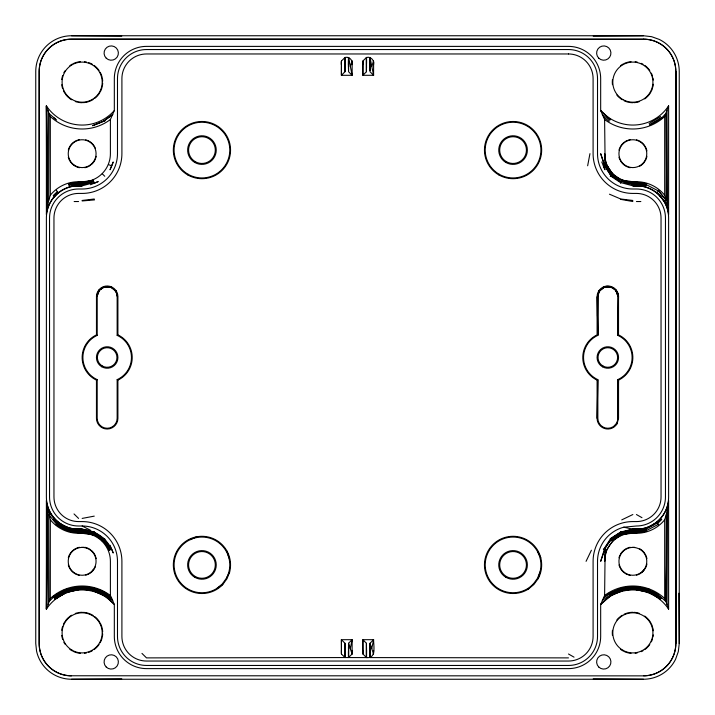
<?xml version="1.0" encoding="UTF-8"?>
<svg xmlns="http://www.w3.org/2000/svg" width="715" height="715" viewBox="0 0 715 715"><rect width="100%" height="100%" fill="white"/><g stroke="black" fill="none" stroke-linecap="round" stroke-linejoin="round"><path stroke-width="1.07" d="M96.454 380.121L96.454 418.293A10.725 10.725 0 0 0 107.179 429.018A10.725 10.725 0 0 0 117.903 418.293L117.903 380.121A25.034 25.034 0 0 0 117.903 334.879L117.903 296.895A10.725 10.725 0 0 0 107.643 285.991A10.725 10.725 0 0 0 96.471 295.965L96.462 334.879A25.034 25.034 0 0 0 96.454 380.121L97.204 379.638A24.283 24.283 0 0 1 97.213 335.353L97.222 295.992A9.983 9.983 0 0 1 107.625 286.742A9.983 9.983 0 0 1 117.153 296.895L117.153 335.362A24.283 24.283 0 0 1 117.153 379.638L117.153 418.293A9.983 9.983 0 0 1 107.179 428.267A9.983 9.983 0 0 1 97.195 418.293L97.204 379.638M617.117 423.655A10.725 10.725 0 0 1 597.097 418.293L597.097 380.121A25.034 25.034 0 0 1 597.097 334.879L597.097 296.895A10.725 10.725 0 0 1 607.357 285.991A10.725 10.725 0 0 1 618.529 295.965L618.529 334.879A25.034 25.034 0 0 1 618.547 380.121L618.547 418.293L617.117 423.655L614.882 425.345M597.847 296.895L597.847 335.362A24.283 24.283 0 0 0 597.847 379.638L597.847 418.293A9.983 9.983 0 0 0 607.822 428.267A9.983 9.983 0 0 0 617.805 418.293L618.547 380.121L617.796 379.638A24.283 24.283 0 0 0 617.787 335.353L617.778 295.992A9.974 9.974 0 0 0 607.375 286.742A9.974 9.974 0 0 0 597.847 296.895L597.847 335.362L597.097 296.895M643.589 675.764A32.175 32.175 0 0 0 675.773 643.589L675.863 71.411A32.273 32.273 0 0 0 643.589 39.137M344.97 71.741L345.005 57.45C349.17 56.235 353.21 60.4 352.138 64.573L352.138 75.298L341.404 75.298L341.457 60.998L345.005 57.45L344.97 71.741L341.404 75.298L341.457 60.998L341.404 64.573L341.43 61.696M345.104 63.483L345.104 57.549M352.093 654.002L350.287 648.621L352.138 639.693L348.58 643.259L348.536 657.55L352.093 654.002L352.138 639.693L341.404 639.693L344.97 643.259L345.005 657.55L367.519 657.586M348.518 70.544L348.536 57.45L352.138 75.298L348.58 71.741L348.437 57.549M348.437 651.517L348.437 657.451M348.473 647.093L348.536 657.55L348.58 643.259L350.287 648.621M366.42 71.741L366.464 57.45C370.629 56.235 374.669 60.4 373.596 64.573L373.596 75.298L362.863 75.298L362.907 60.998L366.464 57.45L366.42 71.741L362.863 75.298L362.907 60.998L362.863 64.573L362.88 61.696M366.554 63.483L366.563 57.549M366.482 644.456L366.464 657.55C376.644 659.033 373.507 645.198 373.596 639.693L362.863 639.693L362.907 654.002L366.464 657.55L366.42 643.259L362.863 639.693L362.907 654.002M369.968 70.544L369.995 57.45L373.596 75.298L370.03 71.741L369.896 57.549M373.543 654.002L371.746 648.621L373.596 639.693L370.03 643.259L369.896 657.451M618.207 379.906L618.171 398.97L618.001 379.772M47.959 604.398L47.485 509.411L46.386 609.135L46.707 504.343L50.318 519.778L50.318 598.482L46.386 609.135A42.918 42.918 0 0 1 114.329 604.47L114.329 636.43A32.184 32.184 0 0 0 146.512 668.614L568.488 668.614A32.184 32.184 0 0 0 600.672 636.43L600.672 604.47L604.604 595.488L605.14 549.853M47.959 110.602L47.485 205.589L46.386 105.865L46.707 210.657L48.691 200.406L49.076 113.56L46.386 105.865A42.909 42.909 0 0 0 114.329 110.53L114.329 78.57A32.184 32.184 0 0 1 146.512 46.386L568.488 46.386A32.184 32.184 0 0 1 600.672 78.57L600.672 110.53L604.604 119.512L605.14 165.147M348.482 69.149L348.536 57.45L348.446 65.154M610.583 595.917L600.672 604.47A42.918 42.918 0 0 1 668.614 609.135L665.915 601.44L666.308 514.594L668.293 504.343M667.041 604.398L667.515 509.411L665.915 601.44L658.363 594.96M348.464 67.317L348.536 57.45M345.032 644.456L345.005 657.55L341.457 654.002L341.404 639.693L341.457 654.002M366.536 647.683L366.464 657.55L366.42 643.259M597.472 316.128L597.642 296.895L599.483 291.005L604.291 287.108M352.102 653.921L352.138 650.427M373.552 653.921L373.596 650.427M345.077 647.683L345.005 657.55L344.97 643.259M369.905 65.154L369.995 57.45M597.097 418.293L597.847 379.638L597.097 380.121M666.308 514.594L664.682 519.778A36.313 36.313 0 0 1 632.65 533.086A28.251 28.251 0 0 0 604.604 561.338L605.542 550.023L603.326 549.102M679.25 643.491L678.312 651.615L675.559 659.31A35.759 35.759 0 0 1 643.491 679.25L71.509 679.25A35.759 35.759 0 0 1 36.554 651.034L35.75 643.491L35.75 71.509A35.759 35.759 0 0 1 71.509 35.75L643.491 35.75L651.615 36.688L659.31 39.441A35.759 35.759 0 0 1 679.25 71.509L679.25 643.491L678.893 593.218M604.604 561.338L606.15 550.273M587.65 165.782L589.947 153.662M618.529 334.879L617.787 335.353L618.529 295.965C617.706 289.62 610.833 284.642 604.202 286.876L599.483 291.005M610.476 286.956L610.601 286.474M538.127 578.694A28.609 28.609 0 0 0 517.24 536.607A28.609 28.609 0 0 0 485.074 570.856A28.609 28.609 0 0 0 528.385 589.062L533.908 584.495L538.127 578.694L540.04 571.839A27.858 27.858 0 0 0 510.152 537.206A27.858 27.858 0 0 0 488.113 577.291A27.858 27.858 0 0 0 533.363 583.976L537.474 578.328L540.04 571.839M645.511 186.695L646.467 183.389M68.533 531.611L69.489 528.305M48.691 200.406L50.318 195.222L50.318 116.518L49.076 113.56L56.637 120.04M610.36 119.459L600.672 110.53A42.909 42.909 0 0 0 668.614 105.865L664.682 116.518L664.682 195.222L668.293 210.657M350.287 66.379L352.093 60.998M371.746 66.379L373.543 60.998M604.738 549.683L600.672 561.338L604.327 549.522L611.021 539.503L621.121 533.015L620.62 531.799M110.843 286.76L110.673 287.224L104.497 286.84L99.269 290.219L96.471 295.965M99.269 290.219C94.782 302.025 96.909 293.811 99.367 290.299L97.222 295.992M649.014 591.689L660.785 598.285L649.095 591.484L635.85 589.169L622.524 590.081L610.02 594.978L602.289 600.475M222.794 584.495A28.609 28.609 0 0 1 176.319 577.631A28.609 28.609 0 0 1 198.949 536.456A28.609 28.609 0 0 1 229.649 572.027L227.013 578.694L222.794 584.495L216.868 588.436A27.858 27.858 0 0 1 174.701 570.704A27.858 27.858 0 0 1 206.018 537.358A27.858 27.858 0 0 1 226.351 578.328L222.249 583.985L216.868 588.436M111.674 165.898L113.229 161.992L110.021 169.759L111.674 165.898L108.448 164.557M114.329 110.53L110.396 119.512L110.396 153.662A28.251 28.251 0 0 1 82.35 181.914A36.313 36.313 0 0 0 50.318 195.222M621.961 179.966L620.62 183.201M94.38 531.799L93.039 535.034M586.059 561.338L591.403 550.228M226.351 578.328L229.649 572.027M603.728 549.272L610.404 538.887L620.79 532.201M604.533 549.603C611.289 532.907 630.04 530.682 645.645 528.778L646.467 531.611M605.542 550.023L606.347 550.353L612.567 541.049M91.261 572.357L93.415 569.524M641.972 572.357L644.126 569.524M69.006 529.958L57.111 523.791L56.342 524.747L68.667 531.138M69.355 528.778L57.727 523.023L58.183 522.442M656.817 192.558L657.273 191.978M657.889 191.209L658.658 190.253M622.524 590.081L635.867 588.954L648.934 591.895L660.374 598.795L648.773 592.297L635.823 589.607M52.481 198.841L58.183 192.558L57.727 191.978M661.741 117.903L665.915 113.56L666.308 200.406L658.193 190.834L646.128 184.568M528.385 589.062L533.363 583.985M102.281 541.201L104.748 538.735M610.252 176.265L612.719 173.799M53.491 195.847L57.575 191.79M657.425 523.21L661.509 519.153M53.241 195.633L57.414 191.593M53.393 597.266L49.076 601.44L48.691 514.594L56.655 524.363L68.801 530.664M657.577 523.407L661.759 519.367M615.919 290.058L618.189 295.974L615.83 290.138L610.503 286.84L604.247 286.992L599.277 290.862M622.113 588.382L609.234 593.673L603.406 597.981L609.01 593.298L622.014 587.953M103.398 121.344L112.711 114.525L103.398 121.344L105.32 120.576L92.682 125.769M115.517 291.005L110.754 286.992M99.081 290.058L104.399 286.474L104.524 286.956M611.951 540.433L621.541 534.025L621.121 533.015M612.103 540.585L621.621 534.221L646.056 530.19L632.766 530.861L620.87 532.407L632.855 529.154L645.645 528.778L645.511 528.305M99.171 290.138L104.462 286.715L110.709 287.108M117.153 335.362L117.903 334.879M610.717 539.19L620.96 532.612M612.263 540.737L621.791 534.623L632.703 531.978L646.405 531.37L621.791 534.623L621.541 534.025M649.095 123.516L660.651 116.545M54.349 598.455L65.905 591.484M54.492 598.625C68.738 587.069 89.259 585.558 105.087 594.791M54.626 598.795L66.066 591.895L79.133 588.954L92.476 590.081L79.151 589.169L66.227 592.297L54.903 599.134M54.76 598.964L66.146 592.1M55.037 599.304L66.307 592.503L79.177 589.607M649.569 124.732L661.473 117.564M649.81 125.348L661.884 118.073M93.039 587.748L78.972 586.559L65.19 589.652L53.116 596.927C68.327 585.773 89.581 583.181 105.99 593.298M53.527 597.436L65.431 590.268L78.999 586.988M53.67 597.606L65.503 590.465L79.016 587.212M649.426 526.624L656.817 522.442L657.273 523.023L645.788 529.252M52.839 596.587L65.19 589.652M53.25 597.097L65.431 590.268M646.199 530.664L658.345 524.363L658.658 524.747M621.746 519.885L632.855 514.532M190.083 539.7L196.58 536.804M601.771 161.992L604.979 169.759L603.326 165.898L606.552 164.557L612.567 173.951M108.448 550.443L111.674 549.102L113.229 553.008L110.021 545.241M90.474 184.756L98.241 181.538L94.38 183.201L93.039 179.966M609.234 593.673L609.341 593.861C623.498 585.889 641.23 585.594 655.664 592.994M610.02 594.978L622.47 589.866M610.476 595.729L622.676 590.715M609.341 593.861L622.264 589.017M622.622 590.501L610.136 595.166M92.628 125.554L104.041 121.103M65.583 590.67L79.025 587.426L92.834 588.597L79.043 587.65L65.503 590.465M65.744 591.082L79.061 587.864M65.271 589.857L78.981 586.774M82.145 518.42L94.255 516.132M621.04 532.809L632.766 530.861L621.371 533.622L632.703 531.978L621.46 533.819M82.145 525.999A35.339 35.339 0 0 1 117.483 561.338L117.483 636.43A29.029 29.029 0 0 0 146.512 665.459L568.488 665.459A29.029 29.029 0 0 0 597.517 636.43L597.517 561.338A35.339 35.339 0 0 1 623.712 527.205L636.43 525.999A29.029 29.029 0 0 0 665.459 496.97L665.459 218.039A29.029 29.029 0 0 0 636.43 189.001L632.855 189.001A35.339 35.339 0 0 1 597.517 153.662L597.517 78.57A29.029 29.029 0 0 0 568.488 49.541L146.512 49.541A29.029 29.029 0 0 0 117.483 78.57L117.483 153.662A35.339 35.339 0 0 1 82.145 189.001L78.57 189.001A29.029 29.029 0 0 0 49.541 218.039L49.541 496.97A29.029 29.029 0 0 0 78.57 525.999L82.145 525.999L90.474 530.244M82.145 200.468L94.291 198.993M82.145 200.96L94.532 199.896M622.372 589.446L635.912 588.302L649.256 591.082L661.062 597.946M622.416 589.652L635.894 588.517L649.175 591.287L660.919 598.115M622.166 588.597L635.957 587.65L649.497 590.465M81.269 547.431L83.941 547.324M631.98 547.431L634.643 547.324M617.778 295.992L615.731 290.219L618.189 295.974M604.157 286.76L610.538 286.715M593.218 36.108L643.491 35.75M71.509 679.25L121.782 678.893M74.145 201.541L78.57 201.532M345.184 657.559L146.512 657.889L141.963 653.403M675.764 643.589L675.764 71.411A32.175 32.175 0 0 0 643.589 39.236L71.411 39.137A32.273 32.273 0 0 0 39.137 71.411L39.236 643.589A32.193 32.193 0 0 0 71.411 675.764L643.589 675.863A32.282 32.282 0 0 0 675.863 643.589L675.863 71.411M643.589 39.236L71.411 39.236A32.175 32.175 0 0 0 39.236 71.411L39.137 643.589A32.273 32.273 0 0 0 71.411 675.863M111.477 549.183C105.677 536.527 92.333 528.832 78.57 529.154A32.184 32.184 0 0 1 46.386 496.97L46.386 218.039A32.184 32.184 0 0 1 78.57 185.846L82.145 185.846L94.13 182.593L69.355 186.222L82.145 185.846A32.372 32.372 0 0 0 46.386 214.455L46.386 105.865M369.753 657.586L568.488 657.889M636.43 201.532L640.855 201.541M71.509 35.75L121.782 36.108M593.218 678.893L643.491 679.25M69.284 529.011L82.145 529.154L94.13 532.407C79.928 530.494 63.858 530.485 53.241 519.367M104.426 286.599L110.798 286.876M56.19 524.935L68.595 531.37L82.297 531.996L93.54 533.819L82.243 530.896L68.944 530.19L93.379 534.221L102.897 540.585M632.855 200.468L620.709 198.993L609.457 194.194M68.595 531.37L93.12 534.829L82.297 531.996M93.96 532.809L82.243 530.896L93.79 533.211L103.666 539.816L110.262 549.683M620.611 199.351L632.855 201.532M635.93 588.079L649.336 590.876M635.885 588.74L649.095 591.484M635.841 589.392L648.854 592.1L660.374 598.795M649.89 589.455L636.028 586.559L621.961 587.748L636.019 586.774L649.729 589.857M635.984 587.212L649.649 590.063M635.939 587.864L649.417 590.67L661.196 597.776M623.712 527.205L632.855 529.154L636.43 529.154A32.184 32.184 0 0 0 668.614 496.97L668.614 218.039A32.184 32.184 0 0 0 636.43 185.846L632.855 185.846L620.87 182.593L645.716 185.989L632.855 185.846A32.381 32.381 0 0 1 668.614 214.464L668.614 105.865M635.912 588.302L649.175 591.287M92.986 587.953L105.883 593.486L111.594 597.981L114.329 604.47L104.64 595.541L92.423 590.295M92.941 588.168L105.766 593.673M92.887 588.382L105.65 593.861L111.594 597.981L110.396 595.488L110.396 561.338A28.251 28.251 0 0 0 82.35 533.086A36.313 36.313 0 0 1 50.318 519.778M92.789 588.803L105.427 594.236M92.736 589.017L105.32 594.424M92.584 589.652L104.98 594.978L112.711 600.475L105.203 594.612A44.661 44.661 0 0 0 65.825 591.287M92.53 589.866L104.864 595.166M92.378 590.501L104.524 595.729M58.031 522.638L69.418 528.537M57.263 523.595L69.078 529.717M56.807 524.167L68.872 530.432M636.43 514.532L641.981 517.687M568.488 654.002L574.038 657.157M655.592 593.119L658.488 594.782M96.462 334.879L97.213 335.353M117.903 380.121L117.153 379.638M621.791 180.377L612.415 174.103L606.347 164.647M621.04 182.191L611.021 175.497L604.533 165.397M610.556 175.962L620.79 182.799M94.21 532.201L104.444 539.038L111.272 549.272M93.88 533.015L103.818 539.655M93.459 534.025L103.049 540.433L109.458 550.023M611.638 174.88L621.29 181.583M603.406 117.019L609.234 121.327M602.289 114.525L609.913 120.209M53.527 117.564L55.573 119.244M74.02 513.933L78.57 518.42M612.719 541.201L610.252 538.735L620.709 532.005L632.855 529.154A32.39 32.39 0 0 0 668.614 500.545L668.614 609.135M102.281 173.799L104.748 176.265M49.344 513.057L57.879 522.826M656.969 192.362L665.227 202.175M657.889 523.791L658.345 524.363M56.342 190.253L57.111 191.209M658.506 190.449L666.308 200.406L667.041 110.602L667.515 205.589M659.784 195.606L665.013 202.3M611.951 174.567L605.542 164.977L604.604 153.662A28.251 28.251 0 0 0 632.65 181.914A36.313 36.313 0 0 1 664.682 195.222M605.337 165.067L611.799 174.728M611.182 175.345L604.738 165.317L600.672 153.662L604.327 165.478L610.869 175.649M537.474 551.488L540.763 557.798M664.682 519.778L664.682 598.482L665.915 601.44M371.746 648.621L370.03 643.259L369.995 657.55L369.896 651.517M68.533 183.389L69.489 186.695M227.013 551.131L228.925 557.986M604.604 153.662L606.15 164.727M373.561 61.106L373.596 64.573M352.102 61.106L352.138 64.573M362.863 650.427L362.889 653.599M341.404 650.427L341.43 653.599M366.527 67.907L366.464 57.45L366.473 70.857M369.923 647.093L369.995 657.55L369.977 644.144M345.077 67.907L345.005 57.45L345.023 70.857M366.554 649.846L366.563 657.451M345.095 649.846L345.104 657.451M617.796 379.638L617.805 418.293M348.518 644.144L348.536 657.55M46.386 609.135L46.386 500.545A32.381 32.381 0 0 0 82.145 529.145M604.604 595.488A46.85 46.85 0 0 1 664.682 598.482M664.682 116.518A46.841 46.841 0 0 1 604.604 119.512M110.396 119.512A46.841 46.841 0 0 1 50.318 116.518M50.318 598.482A46.85 46.85 0 0 1 110.396 595.488M646.905 564.01A14.3 14.3 0 0 1 646.458 565.762M646.154 566.602A14.3 14.3 0 0 1 644.93 569.006M644.429 569.739A14.3 14.3 0 0 1 636.413 575.191M630.174 575.387A14.3 14.3 0 0 1 628.431 574.94M627.591 574.637A14.3 14.3 0 0 1 625.187 573.412M624.454 572.912A14.3 14.3 0 0 1 620.316 568.228M619.914 567.424A14.3 14.3 0 0 1 619.002 564.895M619.002 557.78A14.3 14.3 0 0 1 619.914 555.242M620.316 554.447A14.3 14.3 0 0 1 627.591 548.03M628.431 547.726A14.3 14.3 0 0 1 630.174 547.279M639.746 548.798A14.3 14.3 0 0 1 644.429 552.927M644.93 553.669A14.3 14.3 0 0 1 646.154 556.064M646.458 556.913A14.3 14.3 0 0 1 646.905 558.656M95.444 566.602A14.3 14.3 0 0 1 85.702 575.191M79.463 575.387A14.3 14.3 0 0 1 77.721 574.94M76.88 574.637A14.3 14.3 0 0 1 68.291 564.895M68.291 557.78A14.3 14.3 0 0 1 76.88 548.03M77.721 547.726A14.3 14.3 0 0 1 79.463 547.279M84.826 547.279A14.3 14.3 0 0 1 88.24 548.387M89.035 548.798A14.3 14.3 0 0 1 90.555 549.764M91.261 550.309A14.3 14.3 0 0 1 95.444 556.064M95.747 556.913A14.3 14.3 0 0 1 96.194 558.656M646.905 156.344A14.3 14.3 0 0 1 646.458 158.087M646.154 158.936A14.3 14.3 0 0 1 644.93 161.331M644.429 162.073A14.3 14.3 0 0 1 639.746 166.202M630.174 167.721A14.3 14.3 0 0 1 628.431 167.274M627.591 166.97A14.3 14.3 0 0 1 620.316 160.553M619.914 159.758A14.3 14.3 0 0 1 619.002 157.22M619.002 150.105A14.3 14.3 0 0 1 619.914 147.576M620.316 146.772A14.3 14.3 0 0 1 624.445 142.088M625.187 141.588A14.3 14.3 0 0 1 627.591 140.363M628.431 140.06A14.3 14.3 0 0 1 630.174 139.613M636.413 139.809A14.3 14.3 0 0 1 644.429 145.261M644.93 145.994A14.3 14.3 0 0 1 646.154 148.398M646.458 149.238A14.3 14.3 0 0 1 646.905 150.99M96.194 156.344A14.3 14.3 0 0 1 95.747 158.087M95.444 158.936A14.3 14.3 0 0 1 91.261 164.691M90.555 165.237A14.3 14.3 0 0 1 89.035 166.202M88.231 166.613A14.3 14.3 0 0 1 84.826 167.721M79.463 167.721A14.3 14.3 0 0 1 77.721 167.274M76.88 166.97A14.3 14.3 0 0 1 68.291 157.22M68.291 150.105A14.3 14.3 0 0 1 76.88 140.363M77.721 140.06A14.3 14.3 0 0 1 79.463 139.613M85.702 139.809A14.3 14.3 0 0 1 95.444 148.398M102.683 83.172A20.565 20.565 0 0 1 102.29 86.256M102.057 87.257A20.565 20.565 0 0 1 100.163 92.047M99.644 92.941A20.565 20.565 0 0 1 94.845 98.312M93.165 99.501A20.565 20.565 0 0 1 83.441 102.665M82.413 102.701A20.565 20.565 0 0 1 78.293 102.343M77.292 102.12A20.565 20.565 0 0 1 75.298 101.53M71.572 99.778A20.565 20.565 0 0 1 69.042 97.991M68.265 97.311A20.565 20.565 0 0 1 65.512 94.228M64.931 93.388A20.565 20.565 0 0 1 63.429 90.662M62.67 88.749A20.565 20.565 0 0 1 61.749 84.719M61.749 79.571A20.565 20.565 0 0 1 62.67 75.54M63.885 72.698A20.565 20.565 0 0 1 64.931 70.91M69.847 65.664A20.565 20.565 0 0 1 72.474 64.001M73.395 63.546A20.565 20.565 0 0 1 80.339 61.66M84.459 61.713A20.565 20.565 0 0 1 86.506 62.053M88.499 62.589A20.565 20.565 0 0 1 92.28 64.252M94.014 65.36A20.565 20.565 0 0 1 99.081 70.481M100.163 72.242A20.565 20.565 0 0 1 102.057 77.032M102.29 78.033A20.565 20.565 0 0 1 102.683 81.117M102.683 633.883A20.565 20.565 0 0 1 102.29 636.967M102.057 637.968A20.565 20.565 0 0 1 100.163 642.758M99.081 644.519A20.565 20.565 0 0 1 94.014 649.64M92.28 650.748A20.565 20.565 0 0 1 88.499 652.411M86.506 652.947A20.565 20.565 0 0 1 84.459 653.287M80.339 653.34A20.565 20.565 0 0 1 73.395 651.463M72.474 650.999A20.565 20.565 0 0 1 69.847 649.336M64.931 644.09A20.565 20.565 0 0 1 63.885 642.302M62.67 639.46A20.565 20.565 0 0 1 61.749 635.429M61.749 630.281A20.565 20.565 0 0 1 62.67 626.251M63.429 624.338A20.565 20.565 0 0 1 64.931 621.612M65.512 620.772A20.565 20.565 0 0 1 68.265 617.689M69.042 617.009A20.565 20.565 0 0 1 71.572 615.222M75.298 613.47A20.565 20.565 0 0 1 77.292 612.88M78.293 612.657A20.565 20.565 0 0 1 82.413 612.299M83.441 612.335A20.565 20.565 0 0 1 93.165 615.499M94.845 616.688A20.565 20.565 0 0 1 99.644 622.059M100.163 622.953A20.565 20.565 0 0 1 102.057 627.743M102.29 628.744A20.565 20.565 0 0 1 102.683 631.828M653.313 634.92A20.565 20.565 0 0 1 653.001 636.967M652.491 638.96A20.565 20.565 0 0 1 651.347 641.847M649.792 644.519A20.565 20.565 0 0 1 647.844 646.932M647.12 647.665A20.565 20.565 0 0 1 644.724 649.64M642.991 650.748A20.565 20.565 0 0 1 641.141 651.678M637.217 652.947A20.565 20.565 0 0 1 635.17 653.287M631.05 653.34A20.565 20.565 0 0 1 624.097 651.463M623.185 650.999A20.565 20.565 0 0 1 620.557 649.336M612.46 635.429A20.565 20.565 0 0 1 612.46 630.281M616.848 619.95A20.565 20.565 0 0 1 618.976 617.689M619.753 617.009A20.565 20.565 0 0 1 622.282 615.222M624.097 614.248A20.565 20.565 0 0 1 627.993 612.88M629.003 612.657A20.565 20.565 0 0 1 633.115 612.299M634.142 612.335A20.565 20.565 0 0 1 639.21 613.3M644.724 616.071A20.565 20.565 0 0 1 647.12 618.046M647.844 618.779A20.565 20.565 0 0 1 650.873 622.953M651.347 623.864A20.565 20.565 0 0 1 652.491 626.751M652.768 627.743A20.565 20.565 0 0 1 653.313 630.791M653.313 84.209A20.565 20.565 0 0 1 652.768 87.257M652.491 88.249A20.565 20.565 0 0 1 651.347 91.136M650.873 92.047A20.565 20.565 0 0 1 647.844 96.221M647.12 96.954A20.565 20.565 0 0 1 644.724 98.929M639.21 101.7A20.565 20.565 0 0 1 634.142 102.665M633.115 102.701A20.565 20.565 0 0 1 629.003 102.343M627.993 102.12A20.565 20.565 0 0 1 624.097 100.752M622.282 99.778A20.565 20.565 0 0 1 619.753 97.991M618.976 97.311A20.565 20.565 0 0 1 616.848 95.05M612.46 84.719A20.565 20.565 0 0 1 612.46 79.571M620.557 65.664A20.565 20.565 0 0 1 623.185 64.001M624.097 63.546A20.565 20.565 0 0 1 631.05 61.66M635.17 61.713A20.565 20.565 0 0 1 637.217 62.053M641.141 63.322A20.565 20.565 0 0 1 642.991 64.252M644.724 65.36A20.565 20.565 0 0 1 647.12 67.335M647.844 68.068A20.565 20.565 0 0 1 649.792 70.481M651.347 73.153A20.565 20.565 0 0 1 652.491 76.04M653.001 78.033A20.565 20.565 0 0 1 653.313 80.08M599.072 290.719L597.436 296.895L599.072 290.719M115.928 290.719L117.564 296.895L115.928 290.719M93.209 180.377L82.297 183.022L68.944 184.81L82.234 184.139L93.629 181.387L82.297 183.022L68.595 183.63L93.209 180.377M568.488 53.965L146.512 53.965A24.605 24.605 0 0 0 121.908 78.57L121.908 153.662A39.763 39.763 0 0 1 82.145 193.425L78.57 193.425A24.605 24.605 0 0 0 53.956 218.039L53.965 496.97A24.605 24.605 0 0 0 78.57 521.575L82.145 521.575A39.763 39.763 0 0 1 121.908 561.338L121.908 636.43A24.614 24.614 0 0 0 146.512 661.044L568.488 661.044A24.614 24.614 0 0 0 593.093 636.43L593.093 561.338A39.763 39.763 0 0 1 632.855 521.575L636.43 521.575A24.614 24.614 0 0 0 661.044 496.97L661.035 218.039A24.605 24.605 0 0 0 636.43 193.425L632.855 193.425A39.763 39.763 0 0 1 593.093 153.662L593.093 78.57A24.605 24.605 0 0 0 568.488 53.965M646.405 183.63L632.703 183.004L621.46 181.181L632.757 184.104L646.056 184.81L632.703 183.004L621.871 180.171L646.405 183.63M624.436 572.429A13.934 13.934 0 0 0 646.673 563.08A13.934 13.934 0 0 0 627.457 548.494A13.934 13.934 0 0 0 624.436 572.429M624.436 164.763A13.934 13.934 0 0 0 646.673 155.414A13.934 13.934 0 0 0 627.457 140.828A13.934 13.934 0 0 0 624.436 164.763M73.725 164.763A13.934 13.934 0 0 0 95.962 155.414A13.934 13.934 0 0 0 76.746 140.828A13.934 13.934 0 0 0 73.725 164.763M73.725 572.429A13.934 13.934 0 0 0 95.962 563.08A13.934 13.934 0 0 0 76.746 548.494A13.934 13.934 0 0 0 73.725 572.429M506.372 161.67A13.371 13.371 0 0 0 526.428 150.087A13.371 13.371 0 0 0 506.372 138.513A13.371 13.371 0 0 0 506.372 161.67M505.907 162.475A14.3 14.3 0 0 0 527.366 150.087A14.3 14.3 0 0 0 505.907 137.7A14.3 14.3 0 0 0 505.907 162.475M499.124 174.219A27.858 27.858 0 0 0 540.915 150.087A27.858 27.858 0 0 0 499.124 125.965A27.858 27.858 0 0 0 499.124 174.219M195.258 161.67A13.371 13.371 0 0 0 215.313 150.087A13.371 13.371 0 0 0 195.258 138.513A13.371 13.371 0 0 0 195.258 161.67M188.009 174.219A27.858 27.858 0 0 0 229.801 150.087A27.858 27.858 0 0 0 188.009 125.965A27.858 27.858 0 0 0 188.009 174.219M194.793 162.475A14.3 14.3 0 0 0 216.243 150.087A14.3 14.3 0 0 0 194.793 137.7A14.3 14.3 0 0 0 194.793 162.475M102.281 365.982A9.796 9.796 0 0 0 116.965 357.5A9.796 9.796 0 0 0 102.281 349.018A9.796 9.796 0 0 0 102.281 365.982M101.816 366.795A10.725 10.725 0 0 0 117.903 357.5A10.725 10.725 0 0 0 101.816 348.205A10.725 10.725 0 0 0 101.816 366.795M602.924 365.982A9.796 9.796 0 0 0 617.617 357.5A9.796 9.796 0 0 0 602.924 349.018A9.796 9.796 0 0 0 602.924 365.982M602.459 366.795A10.725 10.725 0 0 0 618.547 357.5A10.725 10.725 0 0 0 602.459 348.205A10.725 10.725 0 0 0 602.459 366.795M506.372 576.487A13.371 13.371 0 0 0 526.428 564.913A13.371 13.371 0 0 0 506.372 553.33A13.371 13.371 0 0 0 506.372 576.487M505.907 577.3A14.3 14.3 0 0 0 527.366 564.913A14.3 14.3 0 0 0 505.907 552.525A14.3 14.3 0 0 0 505.907 577.3M195.258 576.487A13.371 13.371 0 0 0 215.313 564.913A13.371 13.371 0 0 0 195.258 553.33A13.371 13.371 0 0 0 195.258 576.487M194.793 577.3A14.3 14.3 0 0 0 216.243 564.913A14.3 14.3 0 0 0 194.793 552.525A14.3 14.3 0 0 0 194.793 577.3M598.768 667.041A7.15 7.15 0 0 0 610.699 663.717A7.15 7.15 0 0 0 601.851 655.047A7.15 7.15 0 0 0 598.768 667.041M106.222 58.174A7.15 7.15 0 0 0 118.154 54.84A7.15 7.15 0 0 0 109.297 46.18A7.15 7.15 0 0 0 106.222 58.174M598.768 58.174A7.15 7.15 0 0 0 610.699 54.84A7.15 7.15 0 0 0 601.851 46.18A7.15 7.15 0 0 0 598.768 58.174M106.222 667.041A7.15 7.15 0 0 0 118.154 663.717A7.15 7.15 0 0 0 109.297 655.047A7.15 7.15 0 0 0 106.222 667.041M498.757 174.862A28.609 28.609 0 0 0 541.666 150.087A28.609 28.609 0 0 0 498.757 125.313A28.609 28.609 0 0 0 498.757 174.862M187.634 174.862A28.609 28.609 0 0 0 230.552 150.087A28.609 28.609 0 0 0 187.634 125.313A28.609 28.609 0 0 0 187.634 174.862M622.828 650.23A20.065 20.065 0 0 0 652.92 632.855A20.065 20.065 0 0 0 622.828 615.481A20.065 20.065 0 0 0 622.828 650.23M72.117 99.519A20.065 20.065 0 0 0 102.209 82.145A20.065 20.065 0 0 0 72.117 64.77A20.065 20.065 0 0 0 72.117 99.519M622.828 99.519A20.065 20.065 0 0 0 652.92 82.145A20.065 20.065 0 0 0 622.828 64.77A20.065 20.065 0 0 0 622.828 99.519M72.117 650.23A20.065 20.065 0 0 0 102.209 632.855A20.065 20.065 0 0 0 72.117 615.481A20.065 20.065 0 0 0 72.117 650.23"/></g></svg>
